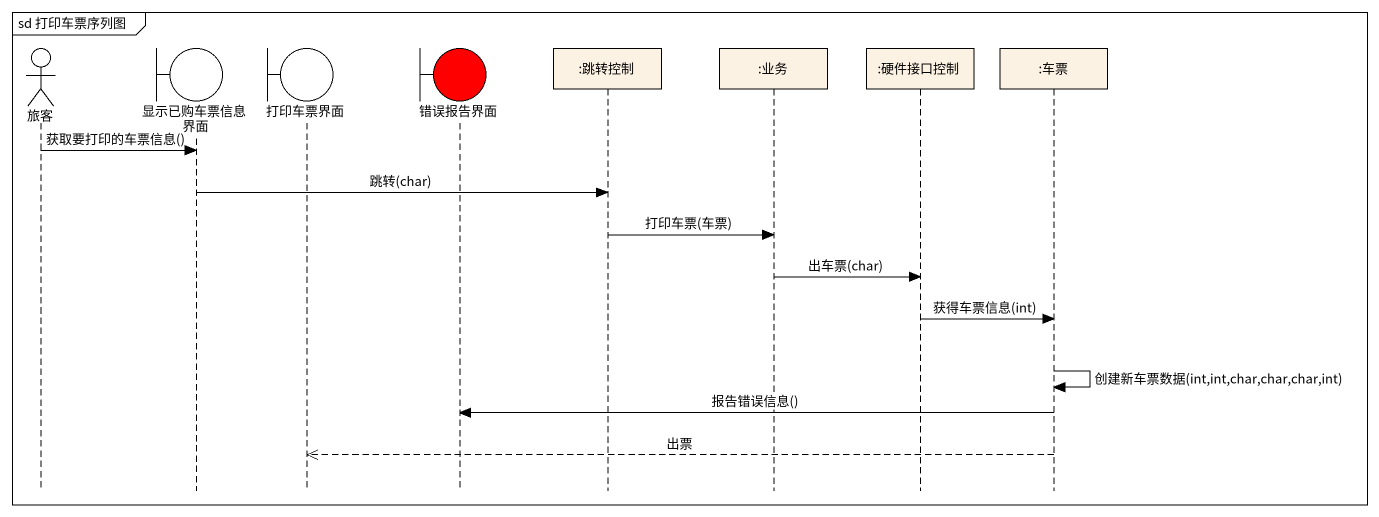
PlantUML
@startuml
mainframe sd 打印车票序列图
hide footbox
actor 旅客
boundary 显示已购车票信息界面
boundary 打印车票界面
boundary 错误报告界面 #FF0000
participant ":跳转控制" as 跳转控制
participant ":业务" as 业务
participant ":硬件接口控制" as 硬件接口控制
participant ":车票" as 车票

旅客 -> 显示已购车票信息界面 : 获取要打印的车票信息()
显示已购车票信息界面 -> 跳转控制 : 跳转(char)
跳转控制 -> 业务 : 打印车票(车票)
业务 -> 硬件接口控制 : 出车票(char)
硬件接口控制 -> 车票 : 获得车票信息(int)
车票 -> 车票 : 创建新车票数据(int,int,char,char,char,int)
车票 -> 错误报告界面 : 报告错误信息()
车票 -->> 打印车票界面 : 出票
@enduml
